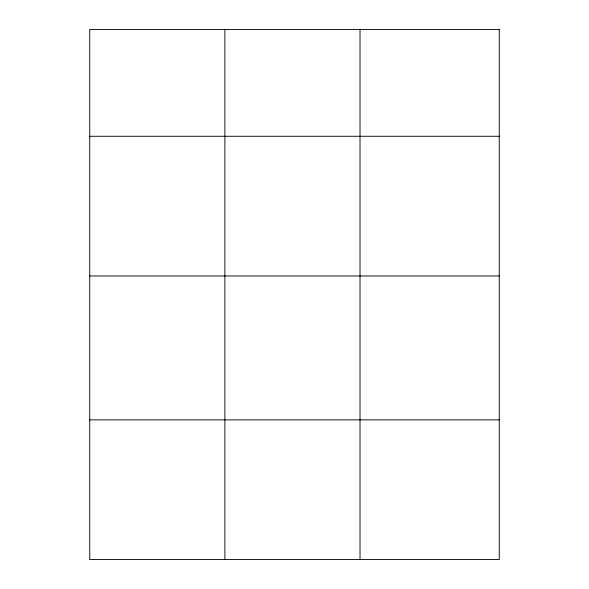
<?xml version="1.0" encoding="UTF-8"?>
<svg xmlns="http://www.w3.org/2000/svg" width="589" height="589" viewBox="0 0 589 589"><rect width="100%" height="100%" fill="white"/><g stroke="black" fill="none" stroke-linecap="round" stroke-linejoin="round"><path stroke-width="0.88" d="M89.749 136.273L499.251 136.273M89.749 275.954L499.251 275.954M89.749 419.869L499.251 419.869M360.019 29.45L360.019 559.55M224.888 29.45L224.888 559.55M499.251 29.45L89.749 29.45L89.749 559.55L499.251 559.55L499.251 29.45"/></g></svg>
